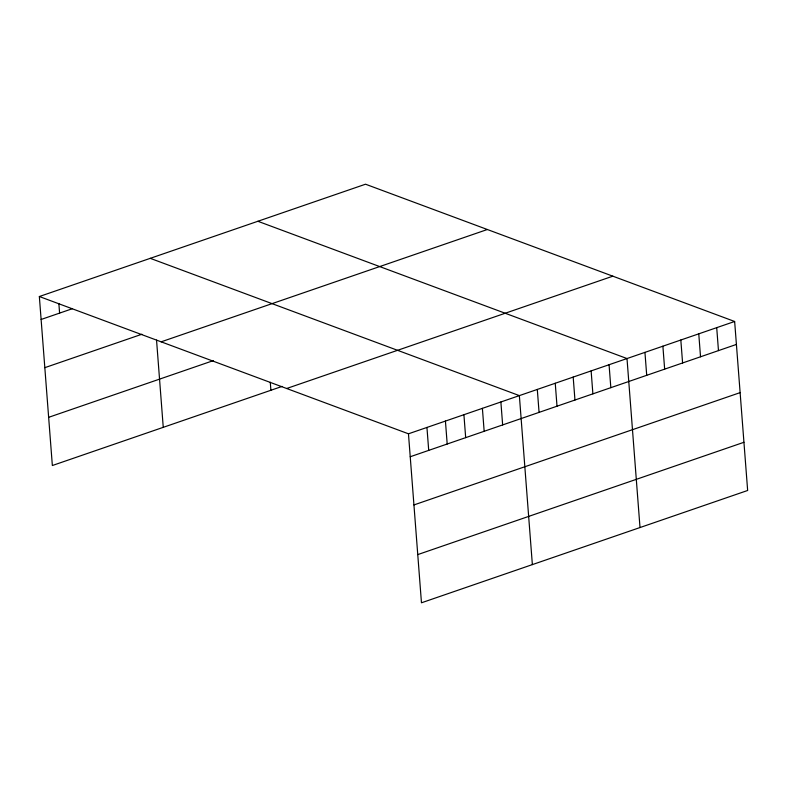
<?xml version="1.0" encoding="UTF-8"?>
<svg xmlns="http://www.w3.org/2000/svg" width="787" height="787" viewBox="0 0 787 787"><rect width="100%" height="100%" fill="white"/><g stroke="black" fill="none" stroke-linecap="round" stroke-linejoin="round"><path stroke-width="1.18" d="M39.35 296.522L365.532 184.207L734.645 321.48L747.65 490.478L421.468 602.793L408.463 433.804L39.35 296.522L52.355 465.52L282.11 386.407M41.111 319.473L72.306 308.73M44.82 367.667L141.867 334.249M161.158 341.824L487.34 229.509M48.646 417.326L213.366 360.603M286.655 388.503L612.837 276.178M408.463 433.804L734.645 321.48M410.224 456.745L736.416 344.431M413.932 504.939L740.124 392.624M417.759 554.599L743.941 442.284M257.89 221.275L627.003 358.547L640.008 527.536M150.258 258.333L519.361 395.615L532.366 564.604M716.711 327.658L718.472 350.608M698.767 333.836L700.528 356.786M680.824 340.014L682.595 362.964M662.89 346.191L664.651 369.142M644.947 352.369L646.707 375.32M609.069 364.725L610.83 387.676M591.126 370.903L592.886 393.854M573.182 377.081L574.953 400.022M555.248 383.259L557.009 406.2M537.305 389.437L539.065 412.378M500.876 401.98L502.647 424.921M482.392 408.345L484.162 431.286M463.917 414.71L465.678 437.651M445.432 421.075L447.193 444.016M426.947 427.439L428.708 450.38M270.275 382.236L270.895 390.263M156.544 340.122L163.253 427.331M58.858 303.448L59.596 313.108"/></g></svg>
